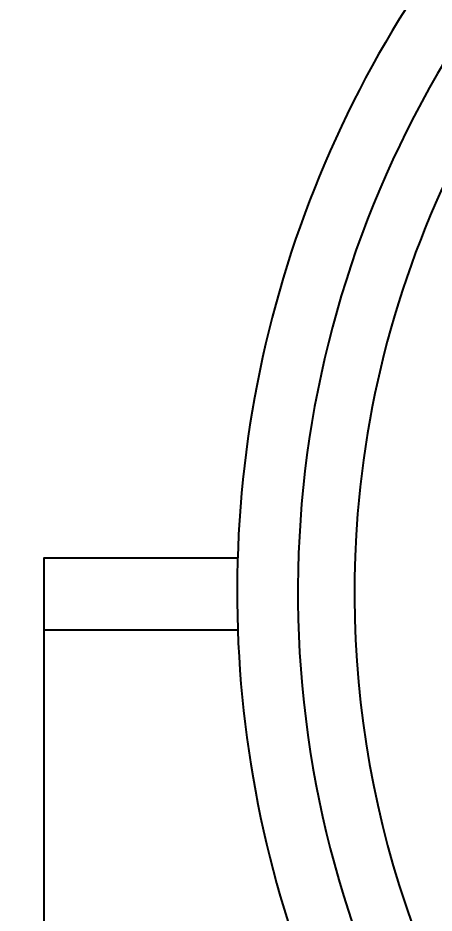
# Model space of a CAD drawing. Extents: x 4438 to 384502, y -178203 to -21188.
# Drawn here: x 374332.6 to 374394.5, y -176976.2 to -176842.9 of the extents above; entities that cross this region are included whole.
import ezdxf

# ---------------------------------------------------------------- set-up
doc = ezdxf.new("R2010")
doc.units = 0
doc.header["$LTSCALE"] = 8
doc.header["$MEASUREMENT"] = 0
doc.layers.get('0').update_dxf_attribs({"linetype": 'CONTINUOUS'})
doc.layers.get('DEFPOINTS').update_dxf_attribs({"linetype": 'CONTINUOUS'})
doc.layers.add('PL', color=5, linetype='CONTINUOUS')
doc.styles.add('DFT', font='simplex', dxfattribs={"width": 0.67, "bigfont": 'dft'})
doc.dimstyles.new('INTE$0', dxfattribs={"dimscale": 5, "dimtxt": 4, "dimasz": 3, "dimexe": 3, "dimexo": 0, "dimgap": 1, "dimtad": 1, "dimdec": 3, "dimdsep": 46, "dimtxsty": 'DFT', "dimcen": 0, "dimclrd": 3, "dimclre": 3, "dimclrt": 6, "dimadec": 0, "dimazin": 0, "dimtfac": 1, "dimtdec": 3, "dimtix": 1, "dimtmove": 1, "dimatfit": 0, "dimfxl": 1, "dimtolj": 1, "dimtzin": 0, "dimarcsym": 0})

# ---------------------------------------------------------------- blocks, each defined once
blk = doc.blocks.new('*D4')
at = {"color": 3, "lineweight": -2, "transparency": 16777216}
for p, q in [((374508.81, -176709.64), (374226.01, -176709.64)), ((374241.01, -176739.64), (374241.01, -177116.78)), ((374531.99, -177146.78), (374226.01, -177146.78))]:
    blk.add_line(p, q, dxfattribs=at)
at = {"color": 3, "transparency": 16777216}
for points in [[(374236.01, -176739.64), (374246.01, -176739.64), (374241.01, -176709.64)], [(374236.01, -177116.78), (374246.01, -177116.78), (374241.01, -177146.78)]]:
    blk.add_solid(points, dxfattribs=at)
at = {"layer": 'DEFPOINTS', "color": 0, "transparency": 16777216}
for p in [(374508.81, -176709.64), (374241.01, -177146.78), (374531.99, -177146.78)]:
    blk.add_point(p, dxfattribs=at)
at = {"color": 6, "transparency": 16777216, "insert": (374206.01, -176928.21), "char_height": 45, "attachment_point": 5, "rotation": 90, "style": 'DFT'}
blk.add_mtext('\\A1;775', dxfattribs=at)
blk = doc.blocks.new('*D5')
at = {"color": 3, "lineweight": -2, "transparency": 16777216}
for p, q in [((374336.4, -176934.03), (374336.4, -177259.17)), ((374719.27, -176936.17), (374719.27, -177259.17)), ((374366.4, -177244.17), (374689.27, -177244.17))]:
    blk.add_line(p, q, dxfattribs=at)
at = {"color": 3, "transparency": 16777216}
for points in [[(374366.4, -177239.17), (374366.4, -177249.17), (374336.4, -177244.17)], [(374689.27, -177239.17), (374689.27, -177249.17), (374719.27, -177244.17)]]:
    blk.add_solid(points, dxfattribs=at)
at = {"layer": 'DEFPOINTS', "color": 0, "transparency": 16777216}
for p in [(374336.4, -176934.03), (374719.27, -176936.17), (374719.27, -177244.17)]:
    blk.add_point(p, dxfattribs=at)
at = {"color": 6, "transparency": 16777216, "insert": (374527.84, -177209.17), "char_height": 45, "attachment_point": 5, "style": 'DFT'}
blk.add_mtext('\\A1;680', dxfattribs=at)

msp = doc.modelspace()

# ---------------------------------------------------------------- linework, layer by layer
at = {"layer": 'PL', "color": 7, "ltscale": 0.5}
msp.add_lwpolyline([(374365.262, -176923.318), (374336.405, -176923.318), (374336.405, -176934.031), (374365.282, -176934.031)], dxfattribs=at)
for centre, radius, start, end in [((374527.882, -176928.377), 162.698, 126.28314, 217.56439), ((374527.882, -176928.377), 153.659, 126.18886, 242.37902), ((374527.985, -176928.509), 145.355, 125.11937, 175.36039), ((374527.985, -176928.509), 145.355, 175.36039, 214.6502)]:
    msp.add_arc(centre, radius, start, end, dxfattribs=at)

# ---------------------------------------------------------------- dimensions: what is measured, and where the dimension line sits
at = {"color": 1}
dim = msp.add_linear_dim(base=(374241.013, -177146.78), p1=(374508.814, -176709.639), p2=(374531.99, -177146.78), angle=90, text='775', dimstyle='INTE$0', override={"dimtxt": 9, "dimasz": 6, "dimgap": 2.5, "dimdec": 2, "dimtdec": 2}, dxfattribs=at)
dim.commit()
dim.dimension.update_dxf_attribs({"geometry": '*D4', "text_midpoint": (374206.013, -176928.21)})
dim = msp.add_linear_dim(base=(374719.272, -177244.173), p1=(374336.405, -176934.031), p2=(374719.272, -176936.172), text='680', dimstyle='INTE$0', override={"dimtxt": 9, "dimasz": 6, "dimgap": 2.5, "dimdec": 2, "dimtdec": 2}, dxfattribs=at)
dim.commit()
dim.dimension.update_dxf_attribs({"geometry": '*D5', "text_midpoint": (374527.838, -177209.173)})

doc.saveas('drawing.dxf')
